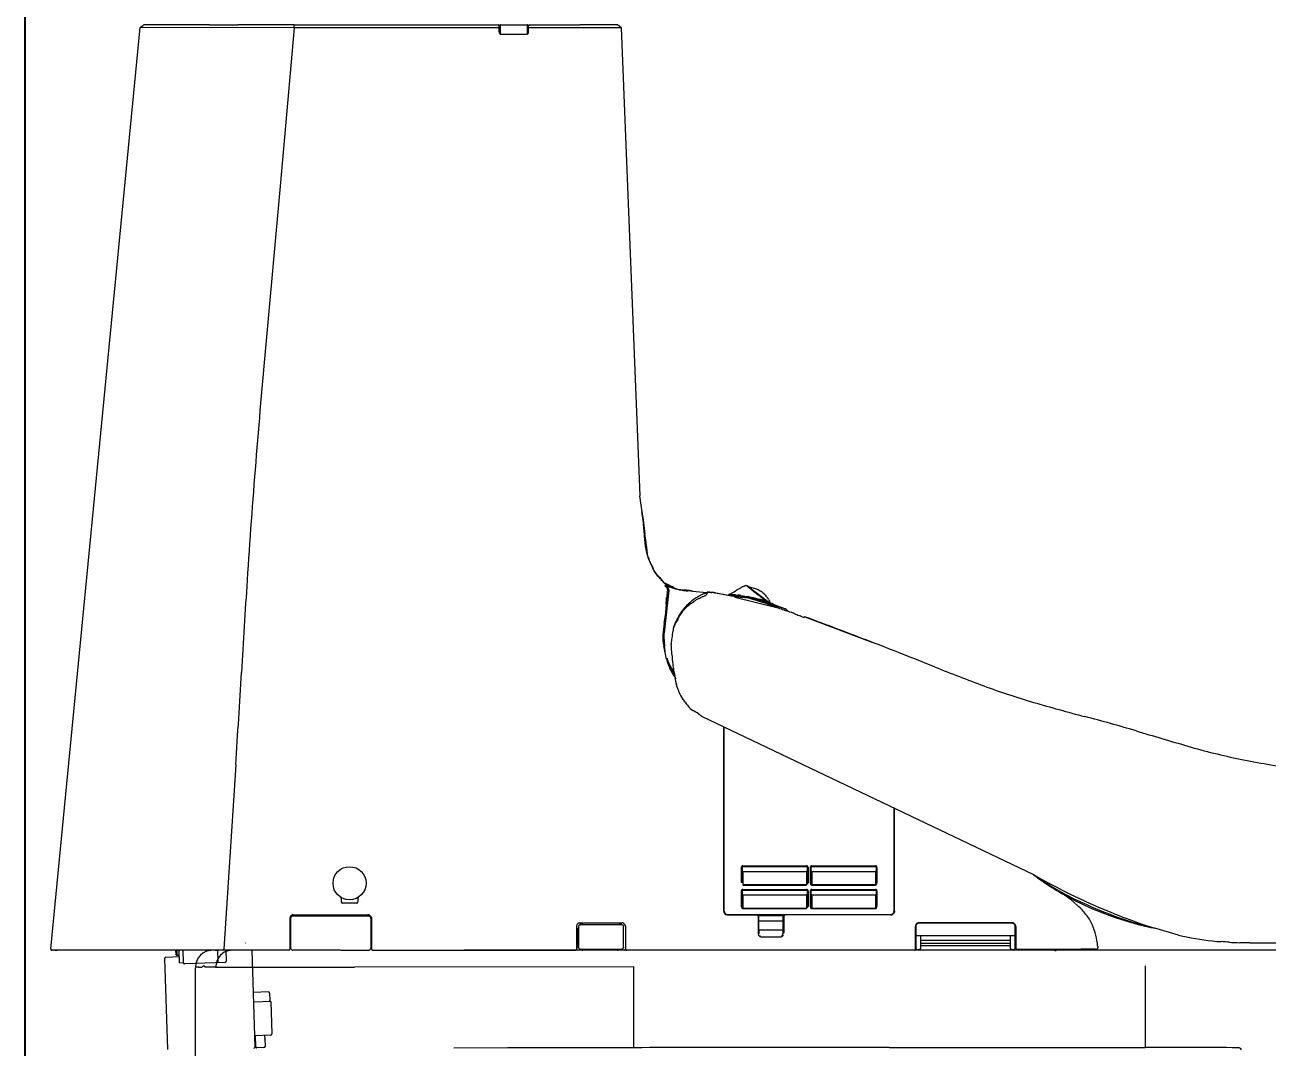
# Model space of a CAD drawing. Units: millimetres at full size, sheet at 1:50. Extents: x -31113 to 29332, y -20209 to 31249.
# Drawn here: x 24934 to 25444, y -5067 to -4647 of the extents above; entities that cross this region are included whole.
import ezdxf

# ---------------------------------------------------------------- set-up
doc = ezdxf.new("R2010")
doc.units = ezdxf.units.MM
doc.header["$LTSCALE"] = 50
doc.layers.add('B-3_仕上線(黄)', color=3, linetype='Continuous', lineweight=40)
doc.layers.add('B-F_寸法・方位', color=7, linetype='Continuous', lineweight=25)

msp = doc.modelspace()

# ---------------------------------------------------------------- linework, layer by layer
at = {"layer": 'B-3_仕上線(黄)'}
msp.add_lwpolyline([(24933.74, -2996.71), (24933.74, -5396.71), (26623.74, -5396.71)], dxfattribs=at)
at = {"layer": 'B-F_寸法・方位'}
for p, q in [((24944.35, -5026.16), (24981.14, -4647.88)), ((25044.28, -4647.99), (24981.14, -4647.88)), ((24981.38, -4647.51), (24982.54, -4646.79)), ((25009.51, -4646.79), (24982.54, -4646.79)), ((25009.51, -4646.79), (25021.11, -4646.79)), ((25044.31, -4646.8), (25021.11, -4646.79)), ((25044.28, -4647.99), (25038.56, -4712.93)), ((25128.5, -4648), (25044.28, -4647.99)), ((25044.3, -4647.59), (25044.31, -4646.8)), ((25044.31, -4646.8), (25128, -4646.8)), ((25128.5, -4649.78), (25128.5, -4647.21)), ((25129, -4650.56), (25129, -4646.79)), ((25129, -4646.79), (25140, -4646.79)), ((25140, -4646.79), (25140, -4650.58)), ((25140.5, -4649.8), (25140.5, -4647.21)), ((25178.57, -4647.99), (25140.5, -4648)), ((25141, -4646.8), (25142.95, -4646.8)), ((25142.95, -4646.8), (25161.73, -4646.8)), ((25174.58, -4646.8), (25161.73, -4646.8)), ((25177.19, -4646.8), (25174.58, -4646.8)), ((25177.19, -4646.8), (25178.35, -4647.6)), ((25178.57, -4647.99), (25186.24, -4840.13)), ((25129, -4650.56), (25140, -4650.58)), ((25038.56, -4712.93), (25032.67, -4777.87)), ((25198.04, -4878.82), (25196.26, -4896.51)), ((25197.61, -4879.06), (25197.57, -4879.24)), ((25197.64, -4878.93), (25197.61, -4879.06)), ((25207.79, -4879.25), (25213.75, -4879.82)), ((25230.6, -4877.17), (25239.65, -4884.24)), ((25223.22, -4880.39), (25223.86, -4880.05)), ((25225.26, -4881.73), (25242.39, -4886)), ((25230.16, -4881.71), (25231.08, -4881.94)), ((25235.2, -4882.96), (25235.6, -4883.06)), ((25235.6, -4883.06), (25236, -4883.17)), ((25237.05, -4883.48), (25239.32, -4884.14)), ((25240.95, -4884.67), (25245.17, -4886.19)), ((25244.63, -4885.99), (25245.17, -4886.19)), ((25253.95, -4889.78), (25281.41, -4900.27)), ((25199.08, -4900.7), (25199.08, -4901.16)), ((25201.44, -4918.3), (25200.09, -4911.46)), ((25347.99, -4995.73), (25211.66, -4930.71)), ((25220.65, -5010.71), (25220.65, -4935)), ((25220.85, -5010.71), (25220.85, -4935.09)), ((25020.35, -4950.51), (25017.92, -4988.35)), ((25290.55, -5010.71), (25290.55, -4968.35)), ((25290.75, -5010.71), (25290.75, -4968.48)), ((25017.92, -4988.35), (25015.43, -5026.2)), ((25227.85, -4992.6), (25227.85, -4998.97)), ((25228.15, -4992.61), (25228.15, -4998.98)), ((25228.45, -4992), (25254.65, -4992)), ((25228.45, -4992.31), (25254.65, -4992.31)), ((25228.45, -4994.31), (25228.45, -4999.75)), ((25228.45, -4994.31), (25254.65, -4994.31)), ((25254.65, -4994.31), (25254.65, -4999.75)), ((25254.95, -4992.61), (25254.95, -4998.98)), ((25255.25, -4992.6), (25255.25, -4998.97)), ((25256.15, -4992.6), (25256.15, -4998.97)), ((25256.45, -4992.61), (25256.45, -4998.98)), ((25256.75, -4992), (25282.95, -4992)), ((25256.75, -4992.31), (25282.95, -4992.31)), ((25256.75, -4994.31), (25256.75, -4999.75)), ((25256.75, -4994.31), (25282.95, -4994.31)), ((25282.95, -4994.31), (25282.95, -4999.75)), ((25283.25, -4992.61), (25283.25, -4998.98)), ((25283.55, -4992.6), (25283.55, -4998.97)), ((25349.45, -4996.92), (25347.67, -4995.6)), ((25228.45, -4999.75), (25254.65, -4999.75)), ((25228.45, -4999.94), (25254.65, -4999.94)), ((25228.45, -5001.7), (25254.65, -5001.7)), ((25256.75, -4999.75), (25282.95, -4999.75)), ((25256.75, -4999.94), (25282.95, -4999.94)), ((25256.75, -5001.7), (25282.95, -5001.7)), ((25063.54, -5005.31), (25063.54, -5006.28)), ((25070.54, -5006.28), (25070.54, -5005.31)), ((25227.85, -5002.3), (25227.85, -5008.65)), ((25228.15, -5002.31), (25228.15, -5008.66)), ((25228.45, -5002.01), (25254.65, -5002.01)), ((25228.45, -5004.01), (25228.45, -5009.43)), ((25228.45, -5004.01), (25254.65, -5004.01)), ((25254.65, -5004.01), (25254.65, -5009.43)), ((25254.95, -5002.31), (25254.95, -5008.66)), ((25255.25, -5002.3), (25255.25, -5008.65)), ((25256.15, -5002.3), (25256.15, -5008.65)), ((25256.45, -5002.31), (25256.45, -5008.66)), ((25256.75, -5002.01), (25282.95, -5002.01)), ((25256.75, -5004.01), (25256.75, -5009.43)), ((25256.75, -5004.01), (25282.95, -5004.01)), ((25282.95, -5004.01), (25282.95, -5009.43)), ((25283.25, -5002.31), (25283.25, -5008.66)), ((25283.55, -5002.3), (25283.55, -5008.65)), ((25044.05, -5012.11), (25074.55, -5012.11)), ((25070.04, -5007.36), (25064.04, -5007.36)), ((25222.15, -5012.01), (25289.25, -5012.01)), ((25228.45, -5009.43), (25254.65, -5009.43)), ((25228.45, -5009.62), (25254.65, -5009.62)), ((25235.05, -5018.01), (25235.05, -5012.01)), ((25245.05, -5018.01), (25245.05, -5012.01)), ((25256.75, -5009.43), (25282.95, -5009.43)), ((25256.75, -5009.62), (25282.95, -5009.62)), ((25042.55, -5013.61), (25042.55, -5026.21)), ((25042.8, -5013.61), (25042.8, -5025.71)), ((25043.8, -5012.61), (25074.8, -5012.61)), ((25075.8, -5013.61), (25075.8, -5025.71)), ((25076.05, -5013.61), (25076.05, -5026.21)), ((25160.2, -5016.91), (25160.2, -5026.21)), ((25161, -5016.91), (25161, -5025.51)), ((25161.7, -5015.41), (25178.8, -5015.41)), ((25178.8, -5016.21), (25161.7, -5016.21)), ((25162, -5016.2), (25162, -5015.71)), ((25162.4, -5015.71), (25162, -5015.71)), ((25162.4, -5016.2), (25162, -5016.2)), ((25162.4, -5015.71), (25162.4, -5016.2)), ((25178.1, -5016.2), (25178.1, -5015.71)), ((25178.5, -5015.71), (25178.1, -5015.71)), ((25178.5, -5016.2), (25178.1, -5016.2)), ((25178.5, -5015.71), (25178.5, -5016.2)), ((25179.5, -5025.51), (25179.5, -5016.91)), ((25180.3, -5016.91), (25180.3, -5026.21)), ((25222.15, -5012.21), (25234.25, -5012.21)), ((25234.75, -5012.71), (25234.75, -5019.5)), ((25245.05, -5012.6), (25235.05, -5012.6)), ((25245.04, -5014.75), (25235.06, -5014.75)), ((25245.35, -5012.71), (25245.35, -5019.49)), ((25289.25, -5012.21), (25245.85, -5012.21)), ((25299.3, -5016.91), (25299.3, -5026.21)), ((25299.5, -5016.91), (25299.5, -5020.11)), ((25339, -5015.41), (25300.8, -5015.41)), ((25339, -5015.61), (25300.8, -5015.61)), ((25340.3, -5020.11), (25340.3, -5016.91)), ((25340.5, -5016.91), (25340.5, -5025.71)), ((25392.65, -5016.57), (25393.03, -5016.66)), ((25160.7, -5017.67), (25160.89, -5017.67)), ((25160.71, -5025.51), (25160.7, -5017.67)), ((25160.89, -5017.67), (25160.89, -5025.51)), ((25234.75, -5019.5), (25234.75, -5019.71)), ((25235.24, -5019.97), (25235.25, -5019.76)), ((25235.25, -5018.38), (25244.85, -5018.38)), ((25235.25, -5019.76), (25235.25, -5018.38)), ((25235.35, -5018.31), (25244.75, -5018.31)), ((25236.25, -5021.2), (25243.85, -5021.2)), ((25236.25, -5021.22), (25243.85, -5021.22)), ((25244.85, -5018.38), (25244.85, -5019.75)), ((25244.85, -5019.75), (25244.86, -5019.97)), ((25245.36, -5019.71), (25245.35, -5019.49)), ((25299.5, -5020.4), (25299.5, -5025.91)), ((25300, -5020.61), (25339.8, -5020.61)), ((25301.5, -5025.91), (25301.5, -5020.61)), ((25338.3, -5020.61), (25338.3, -5025.91)), ((25340.3, -5025.91), (25340.3, -5020.4)), ((25407.38, -5020.45), (25397.68, -5017.68)), ((25042.05, -5026.71), (24944.85, -5026.71)), ((24995.6, -5026.71), (24995.66, -5028.39)), ((24996.1, -5026.71), (24996.17, -5028.87)), ((24997.27, -5031.84), (24997.1, -5026.71)), ((24998.61, -5026.71), (24998.77, -5031.79)), ((25013.05, -5031.34), (25012.9, -5026.71)), ((25022.31, -5026.71), (25013.2, -5026.71)), ((25015.43, -5026.71), (25015.43, -5026.2)), ((25016.26, -5026.71), (25016.41, -5031.24)), ((25024.36, -5023.71), (25024.5, -5023.71)), ((25028.27, -5066.38), (25027.02, -5026.71)), ((25063.3, -5026.71), (25043.8, -5026.71)), ((25063.47, -5026.71), (25074.8, -5026.71)), ((25076.55, -5026.71), (25159.7, -5026.71)), ((25563.73, -5026.71), (25114.08, -5026.71)), ((25160.72, -5025.51), (25160.89, -5025.51)), ((25165.5, -5026.71), (25160.75, -5026.71)), ((25161.7, -5026.21), (25178.8, -5026.21)), ((25162.5, -5026.46), (25163.51, -5026.46)), ((25179.75, -5026.71), (25165.7, -5026.71)), ((25177, -5026.46), (25178.01, -5026.46)), ((25370.69, -5026.71), (25180.8, -5026.71)), ((25300, -5026.41), (25301, -5026.41)), ((25338.3, -5022.71), (25301.5, -5022.71)), ((25301.5, -5023.75), (25338.3, -5023.75)), ((25301.5, -5024.71), (25338.3, -5024.71)), ((25338.8, -5026.41), (25339.8, -5026.41)), ((25341, -5026.21), (25367.17, -5026.21)), ((25373.32, -5026.21), (25367.26, -5026.21)), ((25374.16, -5025.06), (25374.21, -5025.67)), ((25429.1, -5023.52), (25436.61, -5023.7)), ((25436.61, -5023.7), (25699.41, -5023.7)), ((24991.11, -5030.13), (24992.28, -5067.51)), ((24997.19, -5029.44), (24991.59, -5029.62)), ((24996.17, -5028.87), (24995.66, -5028.39)), ((24997.17, -5028.84), (24996.17, -5028.87)), ((24997.27, -5031.84), (24998.77, -5031.79)), ((25015.92, -5031.75), (24999.28, -5032.28)), ((25003.74, -5071.74), (25003.74, -5033.89)), ((25005.46, -5033.7), (25005.74, -5033.7)), ((25005.74, -5033.7), (25006.37, -5033.69)), ((25006.39, -5033.71), (25006.54, -5033.71)), ((25012.09, -5033.71), (25007.75, -5033.71)), ((25012.06, -5033.68), (25015.38, -5033.67)), ((25015.38, -5033.67), (25019.92, -5033.67)), ((25019.92, -5033.67), (25025.67, -5033.66)), ((25025.67, -5033.66), (25032.57, -5033.66)), ((25032.57, -5033.66), (25040.52, -5033.65)), ((25040.52, -5033.65), (25049.38, -5033.65)), ((25049.38, -5033.65), (25058.96, -5033.64)), ((25058.96, -5033.64), (25069.06, -5033.63)), ((25183.74, -5033.58), (25069.06, -5033.63)), ((25183.74, -5066.71), (25183.74, -5033.58)), ((25393.74, -5066.64), (25393.74, -5033.14)), ((25033.7, -5043.8), (25027.56, -5044)), ((25034.69, -5047.77), (25027.69, -5047.99)), ((25034.21, -5044.29), (25034.31, -5047.29)), ((25034.69, -5047.77), (25035.1, -5061.07)), ((25034.62, -5061.58), (25028.12, -5061.79)), ((25028.16, -5062.79), (25028.39, -5062.78)), ((25028.5, -5066.28), (25028.36, -5061.78)), ((25032.16, -5061.66), (25032.2, -5063.14)), ((25031.86, -5066.67), (25028.08, -5066.79)), ((25032.25, -5063.16), (25032.34, -5066.16)), ((25131.98, -5066.81), (25109.85, -5066.85)), ((25154.14, -5066.77), (25131.98, -5066.81)), ((25183.32, -5066.71), (25154.14, -5066.77)), ((25432.11, -5066.73), (25431.75, -5066.73))]:
    msp.add_line(p, q, dxfattribs=at)
for points in [[(25217.22, -4879.95), (25218.34, -4880.15), (25219.45, -4880.35), (25220.56, -4880.54), (25221.68, -4880.74), (25223.9, -4881.14), (25228.35, -4881.92)], [(25239.32, -4884.14), (25239.48, -4884.19), (25239.65, -4884.24)], [(25004.96, -5033.7), (25005.2, -5033.7), (25005.46, -5033.7)]]:
    msp.add_lwpolyline(points, dxfattribs=at)
msp.add_circle((25067.04, -4999.2), 6.8, dxfattribs=at)
for centre, radius, start, end in [((24981.91, -4648.1), 0.794, 131.911, 164.3014), ((25127.85, -4647.36), 0.671, 45.1309, 76.9878), ((25128.36, -4644.92), 1.91, 259.2753, 263.6153), ((25128.11, -4647.11), 0.297, 56.2362, 83.6153), ((25128.01, -4647.26), 0.472, 30.8869, 56.2362), ((25127.86, -4647.36), 0.658, 12.7067, 45.1309), ((25127.75, -4647.42), 0.781, 15.4307, 30.8869), ((25129.85, -4647.55), 1.39, 159.9107, 165.812), ((25129.02, -4647.25), 0.504, 143.6945, 159.9107), ((25128.89, -4647.15), 0.342, 107.5519, 143.6945), ((25129.03, -4647.61), 0.827, 92.1816, 107.5519), ((25139.94, -4647.75), 0.963, 77.9518, 86.5897), ((25140.05, -4647.25), 0.452, 59.6801, 77.9518), ((25140.09, -4647.18), 0.368, 26.8403, 59.6801), ((25139.36, -4647.55), 1.19, 16.4271, 26.8403), ((25141, -4647.35), 0.515, 126.9368, 164.59), ((25141.14, -4647.54), 0.756, 100.7976, 126.9368), ((25177.79, -4648.16), 0.793, 12.054, 45.229), ((25129.63, -4649.77), 1.13, 180.4456, 211.8705), ((25129.05, -4650.11), 0.463, 214.3758, 238.9392), ((25129.03, -4650.14), 0.425, 238.9392, 265.6182), ((25139.94, -4650.13), 0.454, 277.4034, 337.5474), ((25138.38, -4649.48), 2.15, 337.5474, 351.5115), ((29448.95, -5183.59), 4434.87, 174.751, 175.37913), ((27927.19, -5060.59), 2908.15, 175.37913, 176.33701), ((24985.31, -4872.74), 203.56, 7.067, 9.2188), ((25783.46, -4772.17), 601.01, 187.11851, 187.98939), ((24846.51, -4892.84), 343.69, 6.5166, 7.7231), ((25093.94, -4859.27), 94.11, 2.4146, 7.067), ((25874.34, -4775.43), 690.83, 186.51663, 187.11688), ((25250.38, -4852.67), 62.48, 182.4146, 187.4473), ((24916.66, -4893.83), 274.28, 6.0812, 7.9894), ((25206.97, -4858.35), 18.69, 187.4473, 204.159), ((24921.78, -4894.36), 269.13, 6.659, 7.1169), ((25202.66, -4861.57), 13.66, 186.659, 195.6614), ((25191.54, -4864.54), 2.15, 186.0813, 207.1794), ((25198.53, -4862.72), 9.37, 195.6614, 210.8999), ((25174.9, -4873.08), 16.55, 24.4049, 27.1794), ((25155.88, -4881.26), 37.3, 20.7168, 24.159), ((25131.76, -4892.66), 63.92, 22.2655, 24.4049), ((25174.82, -4876.92), 18.26, 23.0429, 30.8999), ((25235.99, -4850.97), 48.35, 200.7168, 203.3726), ((25238.23, -4849.07), 51.12, 202.2654, 204.9403), ((25197.56, -4867.57), 6.49, 203.3726, 222.8474), ((25137.6, -4892.75), 58.71, 21.7774, 23.0429), ((25199, -4867.31), 7.86, 204.9403, 230.3646), ((25195.96, -4869.43), 4.14, 201.7774, 219.5835), ((25211.17, -4856.86), 23.88, 219.5835, 225.451), ((25163.11, -4899.53), 40.5, 39.699, 42.8474), ((25186.83, -4882.01), 11.22, 32.4094, 50.3646), ((25075.06, -4972.62), 154.94, 38.938, 39.699), ((25180.03, -4888.49), 20.52, 38.6257, 45.4509), ((32592.05, -5359.23), 7582.56, 176.33701, 176.62359), ((25199.05, -4872.45), 4.46, 218.938, 244.92), ((25197.23, -4874.75), 1.5, 218.6257, 234.2285), ((25196.53, -4875.85), 0.266, 212.4094, 263.1378), ((25197.47, -4874.41), 1.91, 234.2285, 246.5059), ((25195.62, -4875.02), 2.18, 291.4636, 299.942), ((25192.88, -4882.33), 6.36, 48.1734, 56.1007), ((25196.39, -4876.97), 0.861, 66.4835, 83.1378), ((25175.36, -4925.28), 53.55, 66.0584, 66.5059), ((25196.91, -4877.24), 0.389, 74.7834, 119.942), ((25186.85, -4898.89), 24.76, 61.1061, 66.4835), ((25185.29, -4890.12), 17.69, 45.8148, 48.4913), ((25031.59, -4870.21), 166.23, 354.5967, 356.8857), ((25180.11, -4914.58), 41.84, 65.4857, 66.0584), ((25196.22, -4878.59), 1.35, 11.9809, 48.1734), ((25214.01, -4840.47), 39.77, 244.92, 247.445), ((25205.33, -4860.99), 17.92, 242.9759, 244.2356), ((25235.17, -4885.54), 38.12, 170.4966, 174.5679), ((25181.8, -4910.88), 37.78, 64.8506, 65.4857), ((25174.8, -4924.24), 52.3, 63.804, 64.2356), ((25195.62, -4878.72), 1.96, 1.0657, 11.9809), ((25200.55, -4878.63), 2.97, 181.0657, 188.2782), ((25196.72, -4878.35), 1.28, 10.1582, 45.8148), ((25197.91, -4878.99), 0.185, 89.4167, 128.2559), ((25184.35, -4905.45), 31.78, 64.0957, 64.8506), ((25205.82, -4858.98), 19.96, 246.5927, 251.8487), ((25197.91, -4879.36), 0.557, 76.0611, 89.4167), ((25195.94, -4878.49), 2.07, 0.481, 10.1582), ((25201.05, -4878.45), 3.03, 180.481, 187.1094), ((25185.35, -4903.4), 29.5, 63.2787, 64.0957), ((25186.92, -4900.28), 26, 62.352, 63.2787), ((25190.1, -4898.05), 22.58, 62.9997, 67.445), ((25209.43, -4857.98), 21.96, 241.1061, 247.1699), ((25182.54, -4908.64), 35.44, 61.6682, 62.352), ((25240.42, -4801.28), 86.52, 241.6682, 241.9483), ((25213.45, -4835.71), 44.46, 251.8487, 254.2104), ((25214.74, -4849.47), 31.92, 241.9483, 242.7054), ((25206.45, -4865.54), 13.84, 242.7054, 244.4515), ((25203.58, -4871.59), 7.11, 242.9997, 258.8938), ((25205.09, -4868.38), 10.69, 244.4515, 246.6882), ((25203.74, -4871.53), 7.27, 246.6882, 249.9788), ((25203.35, -4872.43), 6.28, 247.1699, 263.0193), ((25203.32, -4872.68), 6.04, 249.9788, 257.8359), ((25166.56, -5099.05), 223.29, 80.4512, 81.0338), ((25203.57, -4871.53), 7.21, 257.8359, 261.1468), ((25205.01, -4864.27), 14.57, 258.8938, 266.6841), ((25204.06, -4868.36), 10.43, 261.1468, 263.4387), ((25206.3, -4848.32), 30.57, 263.0193, 266.2931), ((25204.39, -4865.51), 13.29, 263.4387, 265.256), ((25205.62, -4850.69), 28.16, 265.256, 266.1136), ((25207.08, -4858.18), 20.97, 260.4512, 266.6486), ((25207.85, -4817.78), 61.15, 266.1136, 266.5103), ((25201.35, -4924.37), 45.64, 85.9788, 86.5103), ((25202.55, -4906.8), 28.03, 82.9592, 86.6841), ((25202.49, -4907.14), 28.38, 82.7664, 86.2931), ((25202.78, -4904.09), 25.31, 85.0244, 85.9788), ((25202.61, -4906.02), 27.25, 84.1382, 85.0244), ((25202.2, -4910), 31.24, 83.3691, 84.1382), ((25201.07, -4919.74), 41.05, 82.7837, 83.3691), ((25202.53, -4935.77), 56.76, 85.6665, 86.6487), ((25196.27, -4957.63), 79.24, 81.6414, 82.9592), ((25193.47, -4978.2), 100, 81.7653, 82.7664), ((25199.52, -4931.98), 53.39, 81.9362, 82.7837), ((25194.11, -5046.86), 168.17, 85.335, 85.6665), ((25169.86, -5141.3), 264.8, 81.7653, 81.9362), ((25162.6, -4766.95), 128.62, 298.4432, 299.4929), ((25486.67, -5339.9), 529.63, 119.238, 119.4929), ((25235.72, -4891.58), 15.85, 115.9624, 119.238), ((25223.71, -4866.92), 11.57, 295.9624, 300.4471), ((25229.62, -4876.69), 0.215, 257.8591, 294.3298), ((25229.76, -4877), 0.124, 54.8005, 114.3298), ((25157.18, -4975.82), 122.74, 51.3696, 53.706), ((25228.96, -4878.89), 2.18, 46.496, 66.2304), ((25230.43, -4877.53), 0.4, 64.9297, 129.0557), ((25236.04, -4871.42), 8.12, 226.496, 231.8416), ((25234.71, -4870.08), 8.23, 241.4179, 245.0398), ((25863.17, -4073.3), 1023.15, 231.84162, 232.08013), ((25232.62, -4874.59), 3.26, 245.0398, 254.1662), ((25225.94, -4902.8), 25.73, 72.2565, 76.9952), ((25231.56, -4885.2), 7.26, 55.5768, 72.2565), ((25222.43, -4898.53), 23.42, 51.4274, 55.5768), ((24939.18, -4857.39), 259.2, 353.9688, 354.5679), ((25233.92, -4914.4), 40.8, 130.9713, 134.6218), ((25188.92, -4857), 32.87, 302.0949, 306.2475), ((25218.43, -4896.57), 17.18, 123.6619, 130.9713), ((25215.18, -4892.81), 11.53, 114.4498, 126.2475), ((25224.17, -4905.18), 27.53, 119.0966, 123.6619), ((25153.63, -4757.44), 137.17, 294.4498, 294.8561), ((25216.45, -4891.31), 11.65, 110.714, 119.0966), ((25222.09, -4905.23), 25.7, 112.6882, 114.8561), ((25206.68, -4868.36), 14.26, 292.6882, 294.6436), ((25202.47, -4854.36), 27.85, 290.714, 294.2266), ((25217.33, -4891.57), 11.28, 112.1729, 114.6436), ((25212.71, -4880.25), 0.944, 292.1729, 321.3072), ((25217.34, -4883.96), 4.99, 135.6757, 141.3072), ((25126, -4865.02), 89.12, 350.0146, 350.1315), ((25184.47, -4875.19), 29.78, 350.1315, 350.4814), ((25241.32, -4884.72), 27.87, 170.1823, 170.4814), ((25220.98, -4881.2), 7.23, 169.0293, 170.1823), ((25214.47, -4881.74), 2.07, 80.5731, 105.9091), ((25214.17, -4880.17), 0.462, 87.8794, 103.238), ((25214.25, -4877.99), 1.71, 267.8794, 272.0435), ((25214.36, -4880.45), 0.743, 82.7631, 94.0434), ((25214.81, -4876.92), 2.81, 262.7631, 265.7548), ((25208.03, -4968.23), 88.75, 84.9046, 85.7548), ((25216.5, -4869.53), 10.31, 260.5731, 265.7309), ((25213.54, -4909.19), 29.46, 84.2699, 85.7309), ((25191.76, -5150.69), 271.94, 84.6272, 84.9046), ((25241.24, -4633.14), 247.97, 264.2699, 264.4435), ((25258.9, -4658.31), 225.52, 259.351, 260.91), ((25253.85, -4585.41), 296.89, 263.9536, 264.5255), ((25189.53, -5209.07), 330.06, 83.5456, 84.2537), ((25223.15, -4880.79), 0.305, 81.9507, 108.9616), ((25042.58, -6010.34), 1143.7, 80.60253, 80.90996), ((25223.26, -4880.88), 0.364, 12.4036, 60.1104), ((25226.09, -4867.31), 13.46, 258.7157, 262.7088), ((25221.5, -4903.19), 22.7, 80.3401, 82.7088), ((25222.29, -4914.67), 33.88, 79.5172, 84.5255), ((25222.02, -4912.14), 31.61, 79.7045, 81.606), ((25223.88, -4905.38), 24.44, 74.0033, 83.5456), ((25275.38, -4618.41), 266.93, 259.7045, 259.9297), ((25209.68, -4976.48), 96.96, 78.3229, 78.8372), ((25229.06, -4883.4), 1.89, 70.4615, 84.9022), ((25196.7, -5039.3), 161.11, 78.0133, 78.3229), ((25222.81, -4921.36), 39.91, 73.4691, 80.6025), ((25230.25, -4880.04), 1.67, 250.4615, 266.7751), ((25227.73, -4889.35), 7.99, 73.5764, 74.8446), ((25218.44, -4945.43), 65.01, 76.3094, 79.8432), ((25230.19, -4881), 0.711, 253.5764, 267.7669), ((25338.37, -4436.97), 457.71, 256.3251, 256.7405), ((25212.66, -4944.54), 65.17, 70.6568, 74.0033), ((25108.18, -5386.13), 518.96, 75.9614, 76.3015), ((25220.72, -4936.23), 55.22, 73.298, 76.7405), ((25517.38, -4525.1), 454.23, 231.3696, 232.001), ((25186.24, -5077.63), 201.07, 75.1665, 76.3094), ((25213.93, -4963.23), 83.03, 73.8354, 75.9613), ((25213.04, -4954.27), 74.23, 69.6308, 73.4691), ((25261.68, -4804.9), 82.83, 250.6568, 253.2902), ((23358.07, -7288.93), 3053.1, 52.0002, 52.08013), ((25226.55, -4919), 37.06, 74.5698, 75.212), ((25231.69, -4900.38), 17.74, 73.2282, 74.5698), ((25283.04, -4728.53), 161.63, 253.298, 253.8022), ((25218.57, -4943.91), 63.2, 72.8515, 73.2282), ((25233.24, -4884.98), 6.09, 35.5574, 51.4274), ((25249.84, -4842.56), 42.86, 252.8515, 253.407), ((25258.51, -4813.47), 73.22, 253.407, 253.7971), ((25245.02, -4868.94), 16.07, 242.9817, 247.7742), ((25293.74, -4794.29), 104.94, 237.7478, 237.9754), ((25271.31, -4772.81), 116.33, 253.2902, 255.1559), ((25355.1, -4480.49), 419.93, 253.8022, 253.9962), ((25203.21, -5003.76), 124.94, 73.5685, 73.7972), ((25239.66, -4880.76), 2.96, 237.9754, 246.0247), ((25247.98, -4874.44), 12.04, 215.5574, 219.1204), ((25234.62, -4892.08), 9.43, 63.4903, 66.0247), ((25235.4, -4894.61), 11.15, 71.8607, 73.5685), ((25235.91, -4884.26), 3.52, 26.9732, 39.1204), ((25245.44, -4870.4), 14.8, 243.4903, 245.1056), ((25248.41, -4854.91), 30.63, 251.8607, 252.4826), ((25259.99, -4832.28), 55.67, 247.7742, 249.1585), ((25280.81, -4861.41), 46.86, 206.9732, 207.8864), ((25255.72, -4848.25), 39.22, 245.1056, 245.7149), ((25243.48, -4871.34), 13.46, 252.0128, 255.1044), ((25139.87, -4935.99), 112.6, 27.5063, 27.8864), ((25245.9, -4870), 15.35, 245.7149, 247.2714), ((25217.01, -4955.37), 74.64, 71.8218, 72.3462), ((25248.95, -4862.73), 23.24, 247.2714, 248.2994), ((25238.86, -4888.7), 4.5, 65.8836, 75.1044), ((25202.82, -4998.58), 120.12, 71.496, 71.8218), ((25227.4, -4916.86), 35.02, 67.6172, 68.2994), ((25105.24, -4877.18), 92.25, 350.473, 354.5967), ((25175.46, -4875.62), 30.4, 329.8328, 333.5805), ((25211.14, -4894.57), 10.32, 144.9027, 153.6448), ((25210.11, -4892.84), 8.3, 133.9679, 153.5805), ((25158.32, -4857.45), 54.24, 324.9028, 326.5693), ((25215.55, -4895.79), 14.65, 134.6218, 144.7633), ((25140.22, -4820.38), 92.38, 313.9679, 315.7467), ((25304.63, -4707.59), 188.89, 249.6308, 251.1409), ((25246.34, -4871.25), 14.36, 247.7302, 248.3999), ((25394.13, -4497.96), 415.85, 248.4, 248.4231), ((25388.91, -4329.09), 575.37, 255.15587, 255.53311), ((25372.85, -4507.87), 399.95, 251.1409, 251.8541), ((25246.76, -4883.38), 3.23, 240.4481, 252.7602), ((25261.32, -4851.64), 38.16, 244.961, 246.1943), ((25245.38, -4887.84), 1.44, 45.5013, 72.7602), ((25245.05, -4888.52), 2.14, 44.5047, 66.1944), ((25248.32, -4885.3), 2.44, 224.5047, 232.8206), ((25246.36, -4887.89), 0.807, 28.0504, 52.8206), ((25158.74, -5104.88), 234.7, 67.0749, 67.5707), ((25263.65, -4856.83), 34.62, 247.0749, 250.435), ((25248.51, -4899.43), 10.59, 65.693, 70.435), ((25240.96, -4899.96), 45.37, 170.473, 176.4334), ((25206.99, -4896.17), 7.18, 150.4152, 174.6569), ((25175.11, -4885.24), 26.52, 340.3464, 342.8077), ((25210.18, -4896.09), 10.18, 156.4011, 162.8077), ((25370.93, -4989.24), 195.69, 149.8328, 150.4152), ((25210.91, -4896.41), 10.98, 150.4594, 156.4011), ((25183.52, -4880.89), 20.5, 330.4594, 333.6448), ((25253.94, -4887.41), 2.6, 245.693, 264.8097), ((25253.65, -4890.34), 0.378, 68.9215, 97.2872), ((25254.14, -4889.07), 0.986, 248.9215, 259.9933), ((24126.42, -7904.38), 3218.56, 68.98288, 69.49301), ((25211.81, -4898.14), 16.17, 176.4334, 193.0592), ((24686.53, -4884.91), 509.86, 358.3971, 358.6965), ((25211.36, -4899.6), 15.17, 178.3971, 188.4295), ((24989.04, -4860.8), 213.79, 349.2434, 349.5351), ((25156.48, -4891.72), 43.52, 349.5351, 350.9682), ((25152.19, -4891.04), 47.86, 350.9682, 354.6569), ((25005.51, -4945.99), 195.62, 12.2598, 13.0592), ((25160.82, -4907.09), 35.91, 6.6083, 8.4295), ((25063.45, -4918.37), 133.94, 6.1199, 6.6083), ((25125.6, -4919.9), 72.72, 10.1096, 12.2598), ((25088.32, -4910.83), 111.19, 2.8685, 4.9895), ((24612.72, -6638.66), 1862.63, 68.10141, 68.98288), ((25210.22, -4904.81), 13.23, 190.1096, 199.8739), ((25322.31, -4868.36), 130.71, 197.0679, 197.8095), ((25207.84, -4904.91), 10.77, 197.6347, 204.6874), ((25218.24, -4901.91), 21.76, 199.8739, 205.8213), ((25203.51, -4906.53), 5.92, 197.8095, 214.066), ((25204.15, -4906.61), 6.71, 204.6874, 215.9886), ((25156.72, -4938.16), 50.56, 32.2381, 34.066), ((25259.83, -4902.24), 60.54, 182.8685, 186.7627), ((25224.58, -4906.42), 25.05, 186.7627, 191.9622), ((15042.38, -4323.84), 9997.63, 356.40624, 356.62359), ((25215.67, -4903.16), 18.9, 205.8213, 212.674), ((25178.44, -4925.28), 25.07, 32.3609, 35.9886), ((25169.78, -4929.93), 35.12, 29.6069, 32.2381), ((25166.88, -4932.6), 38.75, 30.0136, 32.3609), ((25244.63, -4884.58), 53.31, 212.674, 215.1064), ((25727.13, -4799.95), 538.75, 191.9622, 192.2041), ((25100.08, -4935.57), 102.8, 10.9368, 12.2041), ((25605.38, -4169.16), 798.91, 248.10141, 249.64199), ((24729.02, -5007.27), 480.72, 10.6658, 10.9368), ((25116.18, -4951.07), 91.34, 19.291, 21.0266), ((25433.91, -4631.28), 306, 249.642, 253.6628), ((25210.27, -4918.14), 8.35, 199.2911, 218.1135), ((25187.07, -4936.33), 21.13, 32.7125, 38.1135), ((25222.77, -4913.4), 21.29, 212.7125, 218.0727), ((25551.79, -4229.14), 725.06, 253.6628, 255.38849), ((25211.31, -4922.38), 6.74, 218.0727, 240.4592), ((25194.89, -4951.35), 26.56, 54.7132, 60.4592), ((25184.06, -4966.65), 45.31, 53.6025, 54.7132), ((25078.27, -5110.16), 223.59, 53.3774, 53.6025), ((25208.55, -5545.75), 635.55, 73.4198, 75.38849), ((27022.69, 547.35), 5721.88, 253.4198, 253.64174), ((25483.57, -4696.22), 257.09, 253.6417, 258.5782), ((25512.6, -4552.56), 403.65, 258.5782, 261.8242), ((25228.5, -4992.69), 0.658, 133.4635, 172.6651), ((25228.61, -4992.79), 0.808, 101.1209, 133.4635), ((25228.43, -4992.59), 0.278, 85.168, 184.832), ((25228.42, -4994.01), 0.268, 180.4221, 228.7738), ((25228.53, -4993.88), 0.435, 228.7738, 259.6639), ((25254.57, -4992.65), 0.657, 43.4494, 82.6945), ((25254.61, -4992.64), 0.328, 43.4412, 82.7069), ((25254.57, -4993.88), 0.435, 280.2874, 311.2024), ((25254.55, -4992.69), 0.405, 11.1365, 43.4412), ((25254.68, -4994.01), 0.268, 311.2024, 359.5779), ((25254.46, -4992.76), 0.809, 11.1268, 43.4494), ((25256.8, -4992.69), 0.658, 133.4643, 172.6651), ((25256.91, -4992.79), 0.808, 101.1206, 133.4643), ((25256.74, -4992.6), 0.288, 87.5721, 182.4265), ((25256.72, -4994.01), 0.268, 180.4224, 228.7719), ((25256.83, -4993.88), 0.435, 228.7719, 259.6588), ((25282.87, -4992.65), 0.657, 43.4489, 82.6951), ((25282.91, -4992.64), 0.328, 43.4414, 82.7067), ((25282.87, -4993.88), 0.435, 280.2872, 311.1606), ((25282.85, -4992.69), 0.405, 11.1329, 43.4414), ((25282.98, -4994.01), 0.267, 311.1606, 359.6991), ((25283.39, -4993.53), 0.932, 89.0618, 98.3055), ((25282.76, -4992.76), 0.809, 11.1308, 43.4489), ((25283.51, -4986.22), 6.38, 269.0618, 270.4147), ((25575.85, -4666.09), 400.75, 235.3355, 236.2104), ((25476.37, -4772.3), 257.69, 240.1646, 252.2192), ((25416.27, -4899.85), 117.69, 234.6439, 246.0251), ((25228.61, -5002.49), 0.808, 101.1206, 133.4626), ((25254.61, -4999.53), 0.224, 280.3575, 324.6552), ((25254.57, -5002.35), 0.657, 43.4493, 82.6948), ((25254.34, -4999.34), 0.558, 324.6552, 343.1756), ((25254.46, -5002.46), 0.809, 11.1286, 43.4493), ((25252.84, -4998.77), 2.41, 340.5439, 347.9188), ((25250.68, -4998.31), 4.62, 347.9188, 351.7632), ((25261.33, -4997.91), 5.29, 191.6218, 198.6799), ((25256.8, -4999.44), 0.501, 198.6799, 264.8011), ((25256.91, -5002.49), 0.808, 101.1206, 133.4626), ((25282.89, -4999.4), 0.539, 276.5627, 333.4589), ((25282.91, -4999.53), 0.224, 280.37, 324.6555), ((25282.87, -5002.35), 0.657, 43.4496, 82.692), ((25282.64, -4999.34), 0.558, 324.6555, 343.1739), ((25282.76, -5002.46), 0.809, 11.1304, 43.4496), ((25281.89, -4998.9), 1.65, 333.4589, 353.4709), ((25428.31, -4885.46), 136.54, 234.7227, 238.1525), ((25487.27, -4798.46), 241.47, 236.2105, 237.6625), ((25420.89, -4896.54), 123.21, 238.3658, 243.3588), ((25063.04, -5005.3), 0.5, 359.7648, 55.4768), ((25065.51, -5006.31), 1.97, 179.2439, 196.817), ((25064.62, -5006.6), 1.03, 195.8238, 213.1061), ((25069.46, -5006.6), 1.03, 326.8939, 344.1762), ((25068.57, -5006.31), 1.97, 343.183, 0.7561), ((25071.04, -5005.3), 0.5, 124.5232, 180.2352), ((25228.5, -5002.39), 0.658, 133.4626, 172.6678), ((25228.43, -5002.29), 0.283, 86.4286, 183.5714), ((25228.42, -5003.71), 0.268, 180.4214, 228.7735), ((25228.53, -5003.58), 0.435, 228.7735, 259.6621), ((25254.61, -5002.34), 0.328, 43.4412, 82.7069), ((25254.57, -5003.58), 0.435, 280.2874, 311.2035), ((25254.55, -5002.39), 0.405, 11.1365, 43.4412), ((25254.68, -5003.71), 0.268, 311.2035, 359.5786), ((25256.8, -5002.39), 0.658, 133.4626, 172.6678), ((25256.74, -5002.3), 0.291, 88.2634, 181.7351), ((25256.72, -5003.71), 0.268, 180.4218, 228.7719), ((25256.83, -5003.58), 0.435, 228.7719, 259.6577), ((25282.91, -5002.34), 0.328, 43.4416, 82.7067), ((25282.87, -5003.58), 0.435, 280.2873, 311.1618), ((25282.85, -5002.39), 0.405, 11.1325, 43.4416), ((25282.98, -5003.71), 0.267, 311.1618, 359.6991), ((25269.15, -5143), 166.31, 56.7999, 57.6625), ((25331, -5048.47), 53.34, 54.1108, 56.7999), ((25349.51, -5022.9), 21.78, 49.179, 54.1108), ((25342.87, -5030.59), 31.93, 45.8142, 49.179), ((25422.43, -4893.26), 126.83, 243.3973, 249.5479), ((25042.24, -5002.91), 9.37, 278.9688, 281.1255), ((25064.15, -5006.92), 0.468, 211.1101, 236.9542), ((25064.04, -5007.09), 0.263, 236.35, 269.0904), ((25070.03, -5007.09), 0.263, 270.9096, 303.65), ((25069.92, -5006.92), 0.468, 303.0458, 328.8899), ((25073.95, -5016.83), 4.76, 77.0099, 82.7112), ((25225.79, -5009.7), 5.23, 191.1331, 198.2823), ((25221.79, -5011.02), 1.03, 198.2823, 233.6255), ((25223.35, -5010.22), 2.54, 191.1325, 207.1526), ((25222.09, -5010.86), 1.13, 207.1526, 242.2575), ((25222.23, -5010.42), 1.77, 233.6255, 250.5425), ((25222.03, -5010.98), 0.997, 242.2575, 259.6852), ((25222.46, -5009.76), 2.47, 250.5425, 262.7067), ((25222.89, -5006.27), 5.79, 259.6852, 262.7091), ((25233.03, -5007.58), 5.29, 191.6221, 198.6824), ((25228.5, -5009.12), 0.501, 198.6824, 264.8011), ((25254.59, -5009.12), 0.317, 280.3682, 355.6426), ((25286.75, -5011.57), 31.93, 174.7642, 175.6426), ((25254.33, -5008.75), 0.917, 335.3249, 343.0669), ((25254.67, -5008.85), 0.553, 343.0669, 355.874), ((25258.66, -5009.14), 3.45, 173.7989, 175.874), ((25258.73, -5009.15), 3.52, 171.7633, 173.7989), ((25261.33, -5007.58), 5.29, 191.6222, 198.6832), ((25256.8, -5009.12), 0.501, 198.6832, 264.8016), ((25282.89, -5009.08), 0.534, 276.5622, 339.2828), ((25282.91, -5009.21), 0.224, 280.3593, 324.6558), ((25282.64, -5009.02), 0.558, 324.6558, 343.1692), ((25280.6, -5008.22), 2.98, 339.2828, 351.7635), ((25288.76, -5009.52), 2.54, 281.1257, 297.1818), ((25289.5, -5011.19), 0.965, 282.9911, 310.5696), ((25289.4, -5010.77), 1.13, 297.1818, 332.2039), ((25288.92, -5010.51), 1.85, 310.5696, 321.3708), ((25288.22, -5009.95), 2.76, 321.3708, 328.6431), ((25289.53, -5010.84), 0.992, 332.2039, 349.7177), ((25284.7, -5009.96), 5.9, 349.7177, 352.6826), ((25289.81, -5010.92), 0.891, 328.6431, 351.0553), ((25299.82, -5012.49), 9.24, 168.8668, 171.0553), ((25387.37, -4984.81), 31.91, 225.8142, 226.9376), ((25474.17, -4891.93), 159.03, 226.9376, 227.163), ((25354.83, -5022.3), 17.74, 35.4547, 50.8268), ((25438.57, -4857.23), 165.72, 244.967, 254.7026), ((25357.97, -5022.17), 15.21, 23.485, 41.9302), ((25423, -4892.05), 128.16, 249.499, 256.3016), ((25047.31, -5014.22), 4.8, 167.036, 172.6841), ((25043.57, -5013.36), 0.964, 139.4289, 167.036), ((25046.68, -5014.5), 3.98, 162.6568, 167.1038), ((25044.25, -5013.94), 1.85, 128.633, 139.4289), ((25044.14, -5013.71), 1.32, 149.2984, 162.6568), ((25043.59, -5013.38), 0.675, 110.6952, 149.2984), ((25044.8, -5014.63), 2.74, 121.3159, 128.633), ((25044.5, -5015.79), 3.26, 102.3927, 110.6952), ((25043.84, -5013.05), 0.893, 98.9688, 121.3159), ((25074.05, -5016.01), 3.48, 72.5241, 77.6073), ((25074.8, -5013.13), 0.965, 49.4314, 77.0099), ((25074.71, -5013.92), 1.29, 58.8788, 72.5241), ((25075.03, -5013.4), 0.682, 20.6784, 58.8788), ((25074.22, -5013.81), 1.85, 38.6283, 49.4314), ((25073.52, -5014.37), 2.76, 31.3561, 38.6283), ((25072.42, -5014.39), 3.47, 12.8962, 20.6784), ((25075.11, -5013.4), 0.891, 8.9455, 31.3561), ((25085.12, -5011.83), 9.24, 188.9455, 191.1326), ((25164.97, -5017.52), 4.8, 167.037, 172.6834), ((25161.22, -5016.66), 0.964, 139.4252, 167.037), ((25161.9, -5017.24), 1.85, 128.6326, 139.4252), ((25162.45, -5017.93), 2.74, 121.3187, 128.6326), ((25162.26, -5017.2), 1.29, 150.4755, 167.1302), ((25161.49, -5016.35), 0.893, 98.9694, 121.3187), ((25161.84, -5016.96), 0.811, 124.2198, 150.4755), ((25159.89, -5006.21), 9.37, 278.9694, 281.1258), ((25161.57, -5016.57), 0.334, 96.3188, 124.2198), ((25161.28, -5013.9), 2.35, 276.3188, 280.3611), ((25162.02, -5015.86), 0.339, 201.2563, 220.976), ((25162.05, -5015.83), 0.384, 220.976, 238.4062), ((25161.94, -5015.94), 0.2, 109.0601, 145.9103), ((25162.24, -5016.8), 1.11, 102.1926, 109.0601), ((25162.35, -5015.81), 0.384, 301.5945, 319.0278), ((25162.41, -5015.99), 0.274, 31.955, 57.6687), ((25162.18, -5016.14), 0.545, 18.8834, 31.955), ((25162.38, -5015.84), 0.339, 319.0278, 338.735), ((25178.2, -5015.81), 0.419, 201.0151, 228.7296), ((25178.02, -5015.91), 0.173, 105.5631, 146.0268), ((25178.11, -5015.91), 0.288, 228.7296, 268.2195), ((25178.59, -5017.94), 2.29, 102.3604, 105.5631), ((25178.45, -5015.83), 0.384, 301.5945, 319.0278), ((25178.57, -5015.94), 0.203, 24.6879, 61.1276), ((25178.48, -5015.86), 0.339, 319.0278, 338.735), ((25177.82, -5016.29), 1.03, 17.2647, 24.6879), ((25178.2, -5020.13), 4.76, 77.0103, 82.7067), ((25178.6, -5017.29), 1.1, 59.9452, 79.6389), ((25178.75, -5017.04), 0.811, 33.5357, 59.9452), ((25179.05, -5016.43), 0.965, 49.4315, 77.0103), ((25179.15, -5016.77), 0.325, 4.7584, 33.5357), ((25180.65, -5016.65), 1.18, 184.7584, 192.864), ((25178.47, -5017.11), 1.85, 38.63, 49.4315), ((25177.77, -5017.67), 2.75, 31.356, 38.63), ((25179.36, -5016.7), 0.891, 8.9454, 31.356), ((25189.37, -5015.13), 9.24, 188.9454, 191.1326), ((25234.1, -5012.86), 0.671, 45.1303, 76.9873), ((25234.11, -5012.86), 0.658, 12.703, 45.1303), ((25245.99, -5012.86), 0.658, 134.8705, 167.295), ((25246, -5012.86), 0.671, 103.0128, 134.8705), ((25288.65, -5007.49), 4.76, 277.2886, 282.9911), ((25304.07, -5017.52), 4.8, 167.0371, 172.6832), ((25300.32, -5016.66), 0.964, 139.4264, 167.0371), ((25307.12, -5018.86), 7.87, 161.5454, 165.6287), ((25301, -5017.24), 1.85, 128.6327, 139.4264), ((25300.65, -5016.7), 1.05, 131.5281, 161.5454), ((25301.55, -5017.93), 2.74, 121.3183, 128.6327), ((25300.62, -5016.67), 0.998, 105.5666, 131.5281), ((25300.59, -5016.35), 0.893, 98.9693, 121.3183), ((25301.37, -5019.36), 3.79, 98.6142, 105.5666), ((25298.99, -5006.21), 9.37, 278.9693, 281.1258), ((25338.39, -5020.16), 4.79, 77.0251, 82.6922), ((25337.04, -5023.26), 7.9, 71.5716, 75.6389), ((25339.25, -5016.43), 0.964, 49.4283, 77.0251), ((25339.21, -5016.76), 1.04, 41.4635, 71.5716), ((25338.67, -5017.11), 1.85, 38.6305, 49.4283), ((25339.24, -5016.73), 1, 15.5878, 41.4635), ((25337.97, -5017.67), 2.75, 31.3391, 38.6305), ((25336.56, -5017.48), 3.78, 8.6305, 15.5878), ((25339.56, -5016.7), 0.892, 8.9566, 31.3391), ((25349.63, -5015.11), 9.31, 188.9566, 191.1285), ((25343.64, -5027.94), 30.65, 5.401, 22.7118), ((25423.57, -4888.84), 131.42, 256.5624, 257.3268), ((25423.51, -4889.09), 131.16, 257.3268, 258.0927), ((25239.07, -5019.17), 4.35, 187.098, 192.7373), ((25238.57, -5019.28), 3.84, 192.7373, 199.1242), ((25236.11, -5019.78), 1.39, 213.0907, 244.476), ((25235.44, -5017.92), 0.4, 192.9348, 257.0619), ((25236.5, -5019.9), 1.36, 209.0689, 234.1527), ((25236.31, -5019.35), 1.87, 244.476, 268.0915), ((25236.31, -5020.16), 1.04, 234.1527, 266.5717), ((25243.6, -5018.73), 2.5, 275.6473, 293.3951), ((25244.03, -5020.43), 0.706, 293.5574, 322.4425), ((25242.69, -5019.4), 2.4, 322.4425, 331.1005), ((25244.1, -5019.88), 1.25, 293.3951, 328.0452), ((25244.66, -5017.92), 0.4, 282.9381, 347.0652), ((25240.92, -5019.82), 3.94, 349.1906, 353.5064), ((25240.98, -5019.82), 3.88, 353.5064, 357.8827), ((25300.15, -5019.96), 0.666, 192.9407, 257.0682), ((25339.65, -5019.96), 0.666, 282.9342, 347.0647), ((25339.88, -5020.27), 0.32, 276.9912, 317.7382), ((25338.64, -5019.15), 1.99, 317.7382, 324.5693), ((25421.39, -4898.46), 121.56, 258.1615, 258.7521), ((25430.34, -4927.82), 95.44, 256.0759, 264.5783), ((24945.06, -5026.06), 0.717, 188.2084, 224.161), ((24944.83, -5026.27), 0.468, 189.3061, 278.497), ((24944.74, -5026.32), 0.334, 207.1158, 248.2532), ((24944.89, -5026.22), 0.482, 224.161, 275.755), ((24945.28, -5024.97), 1.79, 248.2532, 256.2807), ((24945.43, -5030.27), 3.58, 83.7976, 98.497), ((24945.54, -5032.64), 5.97, 85.5755, 95.755), ((24946.76, -5016.95), 9.78, 265.5755, 271.8029), ((24947.9, -5053.32), 26.61, 89.7736, 91.8029), ((24947.59, -5131.14), 104.44, 89.2565, 89.7736), ((25010.74, -5033.71), 7, 90, 180), ((25010.22, -5031.38), 4.62, 99.9057, 111.8014), ((25010.58, -5033.44), 6.71, 91.7102, 99.9057), ((25011.56, -5033.75), 7.09, 86.6875, 96.6436), ((25013.2, -5005.36), 21.35, 266.6875, 270.0011), ((25018.86, -5033.32), 6.61, 90.4209, 136.731), ((25041.89, -5026.04), 0.687, 283.261, 314.4561), ((25041.93, -5026.08), 0.635, 314.4561, 348.0271), ((25046.54, -5024.86), 3.83, 192.7506, 197.3677), ((25044.13, -5025.62), 1.31, 197.3677, 210.8569), ((25043.59, -5025.94), 0.676, 210.8569, 249.394), ((25044.56, -5023.35), 3.44, 249.394, 257.2517), ((25073.96, -5022.98), 3.83, 282.7483, 287.376), ((25074.71, -5025.38), 1.31, 287.376, 300.8434), ((25075.03, -5025.92), 0.676, 300.8434, 339.4011), ((25072.44, -5024.95), 3.45, 339.4011, 347.2494), ((25076.67, -5026.08), 0.635, 191.9727, 225.5439), ((25076.71, -5026.04), 0.687, 225.5439, 256.7392), ((25159.54, -5026.04), 0.687, 283.2608, 314.4561), ((25159.58, -5026.08), 0.635, 314.4561, 348.0273), ((25160.9, -5026.06), 0.666, 192.9387, 257.0613), ((25162.23, -5025.23), 1.26, 192.9357, 209.9723), ((25161.88, -5025.43), 0.852, 209.9723, 234.9764), ((25161.56, -5025.88), 0.308, 234.9764, 265.1737), ((25161.44, -5027.35), 1.17, 77.0648, 85.1737), ((25162.73, -5026.49), 0.202, 217.008, 251.8503), ((25163.01, -5025.63), 1.1, 251.8503, 258.4309), ((25163.27, -5026.48), 0.202, 297.4145, 332.2552), ((25162.48, -5026.06), 1.1, 332.2552, 338.84), ((25177.23, -5026.49), 0.202, 217.008, 251.8503), ((25177.51, -5025.63), 1.1, 251.8503, 258.4309), ((25177.77, -5026.48), 0.202, 297.4145, 332.2552), ((25176.98, -5026.06), 1.1, 332.2552, 338.84), ((25178.52, -5024.98), 1.26, 282.9352, 299.9712), ((25178.72, -5025.34), 0.852, 299.9712, 324.9774), ((25179.17, -5025.65), 0.308, 324.9774, 355.1711), ((25180.64, -5025.77), 1.17, 167.0644, 175.1711), ((25179.6, -5026.06), 0.666, 282.938, 347.0654), ((25180.92, -5026.08), 0.636, 191.977, 225.5421), ((25180.96, -5026.04), 0.687, 225.5421, 256.7392), ((25298.65, -5026.05), 0.675, 282.8658, 314.5941), ((25298.68, -5026.08), 0.638, 314.5941, 348.0981), ((25300.15, -5025.76), 0.666, 192.9363, 257.0639), ((25300.85, -5025.76), 0.666, 282.9344, 347.0659), ((25338.95, -5025.76), 0.666, 192.9354, 257.0657), ((25339.65, -5025.76), 0.666, 282.9343, 347.0646), ((25341.12, -5025.58), 0.637, 192.012, 225.5214), ((25341.16, -5025.54), 0.686, 225.5214, 256.757), ((25355.82, -5027.02), 1, 358.9684, 11.5964), ((25359.04, -5026.97), 2.17, 175.7937, 178.616), ((25366.38, -5027.15), 9.51, 178.616, 179.2593), ((25370.65, -5026.14), 0.576, 274.4077, 352.5781), ((25372.1, -5602.84), 576.63, 89.92206, 90.01521), ((25372.91, -5006.92), 19.29, 269.9221, 272.7064), ((25373.8, -5025.86), 0.331, 272.7064, 331.5504), ((25373.15, -5025.51), 1.07, 331.5504, 351.3623), ((25425.62, -4997.64), 25.55, 260.3271, 268.163), ((25422.91, -5082.21), 59.06, 84.7679, 88.163), ((25433.43, -4967.27), 56.36, 264.7679, 268.9996), ((25424.04, -5505.41), 481.86, 88.5045, 88.9996), ((24991.61, -5030.12), 0.5, 91.8, 181.8), ((24999.27, -5031.78), 0.5, 181.8, 271.8), ((25019.27, -5033.71), 7.18, 136.731, 179.7492), ((25012.55, -5031.36), 0.5, 271.8, 1.8), ((25015.91, -5031.26), 0.5, 271.8, 1.8), ((25003.97, -5033.38), 0.33, 241.7313, 270.6513), ((25004.97, -5120.87), 87.17, 90.3286, 90.6513), ((25008.42, -5722.45), 688.76, 90.28777, 90.32861), ((25007.54, -5034.02), 1.05, 128.7679, 163.0088), ((25007.14, -5033.52), 0.409, 52.3444, 128.7679), ((25006.87, -5033.87), 0.855, 31.0925, 52.3444), ((25003.5, -5035.9), 4.79, 27.2576, 31.0925), ((25033.71, -5044.3), 0.5, 1.8, 91.8), ((25033.81, -5047.3), 0.5, 271.8, 1.8), ((25031.75, -5063.17), 0.5, 1.8, 25.9185), ((25034.6, -5061.08), 0.5, 271.8, 1.8), ((25027.77, -5066.4), 0.5, 271.8, 1.8), ((25029, -5066.26), 0.5, 181.8, 271.8), ((25031.84, -5066.17), 0.5, 271.8, 1.8), ((25184.62, -5761.3), 694.59, 90.07256, 90.10746), ((25279.92, -81020.89), 75954.24, 89.99335, 90.07256), ((25316.86, 237259.35), 242326.01, 269.99335, 270.01818), ((25398.25, -19288.35), 14221.71, 89.9416, 90.01818), ((25409.8, -7950.49), 2883.84, 89.56395, 89.9416), ((25431.89, -5075.68), 8.95, 90.1114, 90.8892), ((25431.74, -5068.49), 1.76, 32.9546, 89.586), ((25431.92, -5088.96), 22.23, 89.7982, 90.1114)]:
    msp.add_arc(centre, radius, start, end, dxfattribs=at)

doc.saveas('drawing.dxf')
